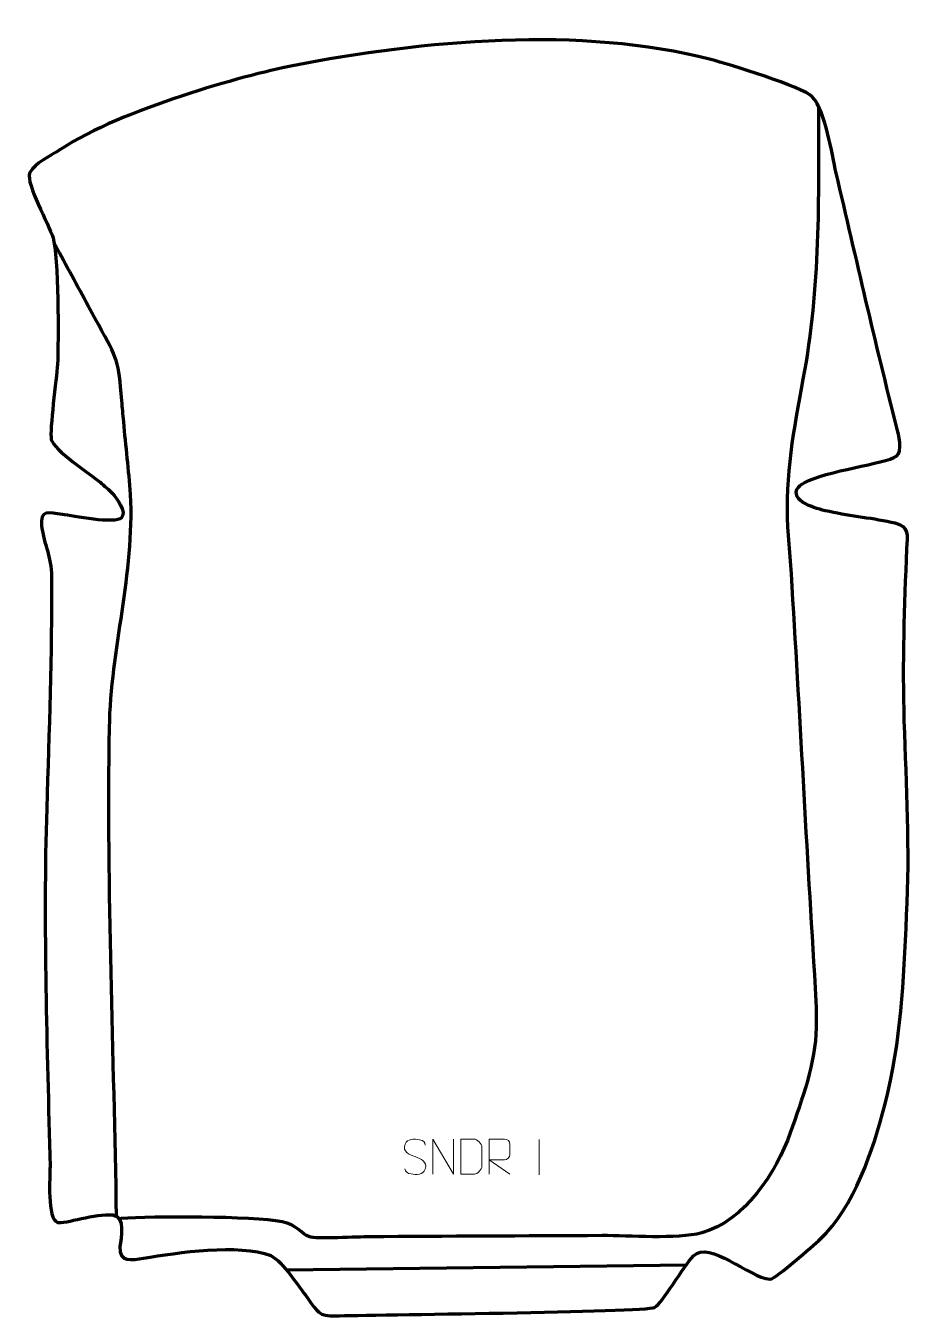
# Model space of a CAD drawing. Header units: millimetres. Extents: x -549 to 79, y -59 to 857.
import ezdxf

# ---------------------------------------------------------------- set-up
doc = ezdxf.new("R2010")
doc.units = ezdxf.units.MM
doc.header["$MEASUREMENT"] = 0
doc.layers.add('layer 2', color=7, linetype='Continuous')
doc.layers.add('layer 3', color=7, linetype='Continuous')

msp = doc.modelspace()

# ---------------------------------------------------------------- linework, layer by layer
at = {"layer": 'layer 2', "color": 142, "lineweight": 158}
for points, knots in [([(13.6098, 799.6814), (13.7075, 733.2314), (14.9247, 671.7092), (2.6353, 605.8315), (2.6353, 605.8315), (-4.1642, 569.7188), (-10.0107, 538.0182), (-8.2663, 500.9174), (-8.2663, 500.9174), (-7.7094, 492.8675), (-6.9824, 484.8358), (-6.4457, 476.7814), (-6.4457, 476.7814), (-0.1157, 378.9458), (4.5054, 280.8815), (10.7855, 182.9806), (10.7855, 182.9806), (11.596, 170.423), (12.1174, 158.0514), (12.0117, 145.4619), (12.0117, 145.4619), (11.6699, 120.7035), (1.8493, 94.2124), (-6.4156, 70.8101), (-6.4156, 70.8101), (-16.4043, 42.9241), (-38.8718, 8.1441), (-69.2676, -0.2481), (-69.2676, -0.2481), (-87.4497, -4.8509), (-120.4966, -2.0827), (-140.1184, -2.1345), (-140.1184, -2.1345), (-195.2679, -2.4068), (-250.4174, -2.6736), (-305.5669, -2.9442), (-305.5669, -2.9442), (-312.2739, -3.085), (-344.2309, -4.4895), (-348.003, -3.0932), (-348.003, -3.0932), (-353.8839, -0.9162), (-356.8567, 5.6513), (-367.4203, 7.6897), (-367.4203, 7.6897), (-388.5497, 11.7668), (-460.5079, 11.6225), (-481.484, 9.9103), (-481.484, 9.9103), (-481.484, 9.9103), (-483.1407, 9.7751), (-483.1407, 9.7751)], [0, 0, 0, 0, 0.07142857, 0.07142857, 0.07142857, 0.07142857, 0.14285714, 0.14285714, 0.14285714, 0.14285714, 0.21428571, 0.21428571, 0.21428571, 0.21428571, 0.28571429, 0.28571429, 0.28571429, 0.28571429, 0.35714286, 0.35714286, 0.35714286, 0.35714286, 0.42857143, 0.42857143, 0.42857143, 0.42857143, 0.5, 0.5, 0.5, 0.5, 0.57142857, 0.57142857, 0.57142857, 0.57142857, 0.64285714, 0.64285714, 0.64285714, 0.64285714, 0.71428571, 0.71428571, 0.71428571, 0.71428571, 0.78571429, 0.78571429, 0.78571429, 0.78571429, 0.85714286, 0.85714286, 0.85714286, 0.85714286, 1, 1, 1, 1]), ([(-484.9697, 11.5835), (-486.7212, 126.9658), (-491.9285, 242.9704), (-489.9885, 358.3062), (-489.9885, 358.3062), (-489.0431, 414.5054), (-472.038, 467.2391), (-475.038, 524.1281), (-475.038, 524.1281), (-476.2767, 541.2798), (-478.3357, 558.4421), (-479.8999, 575.5785), (-479.8999, 575.5785), (-480.3466, 580.5843), (-480.7883, 585.5905), (-481.2263, 590.5971), (-481.2263, 590.5971), (-483.7406, 619.4566), (-483.917, 619.5946), (-497.8726, 644.757), (-497.8726, 644.757), (-497.8726, 644.757), (-499.3784, 647.472), (-499.3784, 647.472), (-499.3784, 647.472), (-501.2719, 650.957), (-503.1637, 654.4429), (-505.0586, 657.9272), (-505.0586, 657.9272), (-512.8849, 672.307), (-520.7112, 686.6867), (-528.5375, 701.0665), (-528.5375, 701.0665), (-528.5375, 701.0665), (-529.249, 702.3737), (-529.249, 702.3737)], [0, 0, 0, 0, 0.1, 0.1, 0.1, 0.1, 0.2, 0.2, 0.2, 0.2, 0.3, 0.3, 0.3, 0.3, 0.4, 0.4, 0.4, 0.4, 0.5, 0.5, 0.5, 0.5, 0.6, 0.6, 0.6, 0.6, 0.7, 0.7, 0.7, 0.7, 0.8, 0.8, 0.8, 0.8, 1, 1, 1, 1])]:
    msp.add_open_spline(points, degree=3, knots=knots, dxfattribs=at)
at = {"layer": 'layer 2', "color": 250, "lineweight": 9}
for points, knots in [([(-272.9029, 53.9683), (-277.1512, 55.4387), (-282.0593, 57.2345), (-280.0542, 62.7548), (-280.0542, 62.7548), (-278.5507, 66.8947), (-273.3371, 66.5062), (-269.7335, 65.9051), (-269.7335, 65.9051), (-266.8729, 65.4279), (-266.0082, 64.2147), (-265.6976, 62.1306)], [0, 0, 0, 0, 0.25, 0.25, 0.25, 0.25, 0.5, 0.5, 0.5, 0.5, 1, 1, 1, 1]), ([(-260.2303, 41.4916), (-260.2303, 41.4916), (-260.2303, 66.4451), (-260.2303, 66.4451), (-260.2303, 66.4451), (-260.2303, 66.4451), (-245.5755, 41.4916), (-245.5755, 41.4916), (-245.5755, 41.4916), (-245.5755, 41.4916), (-245.5755, 66.4451), (-245.5755, 66.4451)], [0, 0, 0, 0, 0.25, 0.25, 0.25, 0.25, 0.5, 0.5, 0.5, 0.5, 1, 1, 1, 1]), ([(-240.2952, 41.5197), (-237.9634, 41.5201), (-233.0132, 41.4961), (-230.6817, 41.4958), (-230.6817, 41.4958), (-228.7567, 41.3904), (-225.4381, 44.932), (-225.4493, 46.9493), (-225.4493, 46.9493), (-225.4497, 52.7194), (-225.4497, 54.8891), (-225.4493, 60.6584), (-225.4493, 60.6584), (-225.4536, 62.7965), (-228.8281, 66.4566), (-230.9805, 66.4431), (-230.9805, 66.4431), (-233.3062, 66.4431), (-238.0305, 66.4431), (-240.3566, 66.4431), (-240.3566, 66.4431), (-240.3562, 60.6962), (-240.2949, 47.267), (-240.2952, 41.5197)], [0, 0, 0, 0, 0.14285714, 0.14285714, 0.14285714, 0.14285714, 0.28571429, 0.28571429, 0.28571429, 0.28571429, 0.42857143, 0.42857143, 0.42857143, 0.42857143, 0.57142857, 0.57142857, 0.57142857, 0.57142857, 0.71428571, 0.71428571, 0.71428571, 0.71428571, 1, 1, 1, 1]), ([(-220.235, 41.4916), (-220.235, 41.4916), (-220.235, 66.4451), (-220.235, 66.4451), (-220.235, 66.4451), (-216.6402, 66.4451), (-213.0447, 66.4451), (-209.4495, 66.4451), (-209.4495, 66.4451), (-207.1242, 66.4074), (-205.5669, 64.9174), (-205.571, 62.551), (-205.571, 62.551), (-205.5714, 60.5155), (-205.5714, 57.4561), (-205.571, 55.4201), (-205.571, 55.4201), (-205.5775, 53.5446), (-207.3898, 51.6028), (-209.3993, 51.5837), (-209.3993, 51.5837), (-209.3993, 51.5837), (-220.235, 51.5837), (-220.235, 51.5837), (-220.235, 51.5837), (-220.235, 51.5837), (-205.5803, 41.4916), (-205.5803, 41.4916)], [0, 0, 0, 0, 0.125, 0.125, 0.125, 0.125, 0.25, 0.25, 0.25, 0.25, 0.375, 0.375, 0.375, 0.375, 0.5, 0.5, 0.5, 0.5, 0.625, 0.625, 0.625, 0.625, 0.75, 0.75, 0.75, 0.75, 1, 1, 1, 1]), ([(-272.9029, 53.9682), (-268.8843, 52.3215), (-263.8548, 50.4332), (-265.6888, 45.0729), (-265.6888, 45.0729), (-267.1486, 40.8065), (-272.0594, 41.0632), (-275.7855, 41.6179), (-275.7855, 41.6179), (-278.5355, 42.0277), (-279.7564, 43.2412), (-280.1344, 45.3534)], [0, 0, 0, 0, 0.25, 0.25, 0.25, 0.25, 0.5, 0.5, 0.5, 0.5, 1, 1, 1, 1])]:
    msp.add_open_spline(points, degree=3, knots=knots, dxfattribs=at)
msp.add_open_spline([(-184.8171, 66.0708), (-184.8171, 66.0708), (-184.8171, 41.0967), (-184.8171, 41.0967)], degree=3, dxfattribs=at)
at = {"layer": 'layer 2', "color": 142, "lineweight": 158}
msp.add_open_spline([(-364.3373, -26.4071), (-364.3373, -26.4071), (-79.8999, -22.9573), (-79.8999, -22.9573)], degree=3, dxfattribs=at)
at = {"layer": 'layer 3', "color": 242, "lineweight": 158}
msp.add_open_spline([(-531.2212, 465.3972), (-531.3001, 480.6602), (-536.4223, 488.1765), (-538.2447, 501.4691), (-538.2447, 501.4691), (-539.4707, 513.8603), (-533.159, 511.1782), (-523.4683, 509.8747), (-523.4683, 509.8747), (-516.4147, 508.7877), (-485.5447, 502.7377), (-481.3764, 507.4641), (-481.3764, 507.4641), (-477.6021, 511.7438), (-484.8439, 521.4972), (-487.8147, 524.6463), (-487.8147, 524.6463), (-490.5665, 527.5631), (-493.6487, 530.1377), (-496.7161, 532.7108), (-496.7161, 532.7108), (-503.7143, 538.4317), (-529.7765, 555.6603), (-531.3545, 563.0902), (-531.3545, 563.0902), (-532.6873, 569.3654), (-527.6076, 606.4171), (-526.9249, 616.3118), (-526.9249, 616.3118), (-526.0894, 632.7392), (-526.2409, 693.4869), (-530.1006, 706.2902), (-530.1006, 706.2902), (-533.1195, 716.3046), (-549.4435, 744.4567), (-546.7233, 752.0931), (-546.7233, 752.0931), (-546.7233, 752.0931), (-546.4112, 752.8102), (-546.4112, 752.8102), (-546.4112, 752.8102), (-542.6233, 759.4151), (-533.4569, 763.4544), (-524.5098, 769.2756), (-524.5098, 769.2756), (-481.0481, 797.553), (-394.6301, 821.5955), (-360.0757, 828.3469), (-360.0757, 828.3469), (-267.2421, 846.4851), (-155.1817, 856.7769), (-62.7725, 832.8558), (-62.7725, 832.8558), (-50.3783, 829.4359), (2.6593, 813.4795), (9.2614, 806.3019), (9.2614, 806.3019), (18.8823, 795.8426), (22.9381, 766.2859), (26.2377, 752.0444), (26.2377, 752.0444), (40.4865, 691.6791), (54.0144, 631.5074), (69.3807, 571.3786), (69.3807, 571.3786), (70.5027, 566.9881), (73.7105, 554.4142), (69.0323, 551.2467), (69.0323, 551.2467), (60.8481, 545.7053), (19.1145, 541.0953), (3.5256, 532.3481), (3.5256, 532.3481), (1.247, 531.0695), (-0.3863, 529.9306), (-1.6915, 527.6435), (-1.6915, 527.6435), (-5.3037, 517.6925), (15.0365, 513.3249), (21.3773, 511.8431), (21.3773, 511.8431), (36.7528, 508.4244), (53.1271, 507.1991), (68.029, 503.5781), (68.029, 503.5781), (78.8004, 500.9607), (76.9571, 495.4205), (76.5112, 485.3406), (76.5112, 485.3406), (74.715, 444.7419), (73.3869, 403.9523), (74.615, 363.3266), (74.615, 363.3266), (76.0903, 316.4084), (78.7491, 272.4252), (76.2572, 225.283), (76.2572, 225.283), (74.015, 176.4482), (72.6988, 138.5032), (60.779, 90.3889), (60.779, 90.3889), (52.8311, 59.3558), (38.5946, 17.5251), (14.7959, -4.7535), (14.7959, -4.7535), (9.4187, -9.5545), (-16.0171, -32.2002), (-20.7738, -33.1435), (-20.7738, -33.1435), (-35.9486, -31.8227), (-63.489, -5.0904), (-75.2329, -16.4881), (-75.2329, -16.4881), (-82.3733, -23.854), (-97.3089, -50.4623), (-102.7258, -53.0997), (-102.7258, -53.0997), (-109.6868, -56.4891), (-307.3257, -58.3857), (-329.0246, -59.1166), (-329.0246, -59.1166), (-341.7416, -59.3433), (-341.9362, -56.3646), (-349.356, -46.405), (-349.356, -46.405), (-355.4291, -38.1799), (-366.7645, -20.9004), (-375.352, -16.3273), (-375.352, -16.3273), (-398.2792, -7.5733), (-441.457, -14.1869), (-465.9015, -18.1387), (-465.9015, -18.1387), (-473.9565, -19.4481), (-483.5355, -21.24), (-482.6117, -9.9705), (-482.6117, -9.9705), (-481.9161, -3.6666), (-478.3455, 11.1242), (-487.7044, 12.5775), (-487.7044, 12.5775), (-499.7976, 13.9399), (-521.9927, 5.926), (-526.803, 7.29), (-526.803, 7.29), (-534.5403, 9.4841), (-532.2382, 39.9853), (-532.2293, 46.9278), (-532.2293, 46.9278), (-534.2209, 132.1852), (-537.2695, 215.8252), (-534.5831, 301.2094), (-534.5831, 301.2094), (-532.8699, 355.6548), (-530.9401, 411.0244), (-531.2212, 465.3972)], degree=3, knots=[0, 0, 0, 0, 0.025, 0.025, 0.025, 0.025, 0.05, 0.05, 0.05, 0.05, 0.075, 0.075, 0.075, 0.075, 0.1, 0.1, 0.1, 0.1, 0.125, 0.125, 0.125, 0.125, 0.15, 0.15, 0.15, 0.15, 0.175, 0.175, 0.175, 0.175, 0.2, 0.2, 0.2, 0.2, 0.225, 0.225, 0.225, 0.225, 0.25, 0.25, 0.25, 0.25, 0.275, 0.275, 0.275, 0.275, 0.3, 0.3, 0.3, 0.3, 0.325, 0.325, 0.325, 0.325, 0.35, 0.35, 0.35, 0.35, 0.375, 0.375, 0.375, 0.375, 0.4, 0.4, 0.4, 0.4, 0.425, 0.425, 0.425, 0.425, 0.45, 0.45, 0.45, 0.45, 0.475, 0.475, 0.475, 0.475, 0.5, 0.5, 0.5, 0.5, 0.525, 0.525, 0.525, 0.525, 0.55, 0.55, 0.55, 0.55, 0.575, 0.575, 0.575, 0.575, 0.6, 0.6, 0.6, 0.6, 0.625, 0.625, 0.625, 0.625, 0.65, 0.65, 0.65, 0.65, 0.675, 0.675, 0.675, 0.675, 0.7, 0.7, 0.7, 0.7, 0.725, 0.725, 0.725, 0.725, 0.75, 0.75, 0.75, 0.75, 0.775, 0.775, 0.775, 0.775, 0.8, 0.8, 0.8, 0.8, 0.825, 0.825, 0.825, 0.825, 0.85, 0.85, 0.85, 0.85, 0.875, 0.875, 0.875, 0.875, 0.9, 0.9, 0.9, 0.9, 0.925, 0.925, 0.925, 0.925, 0.95, 0.95, 0.95, 0.95, 1, 1, 1, 1], dxfattribs=at)

doc.saveas('drawing.dxf')
